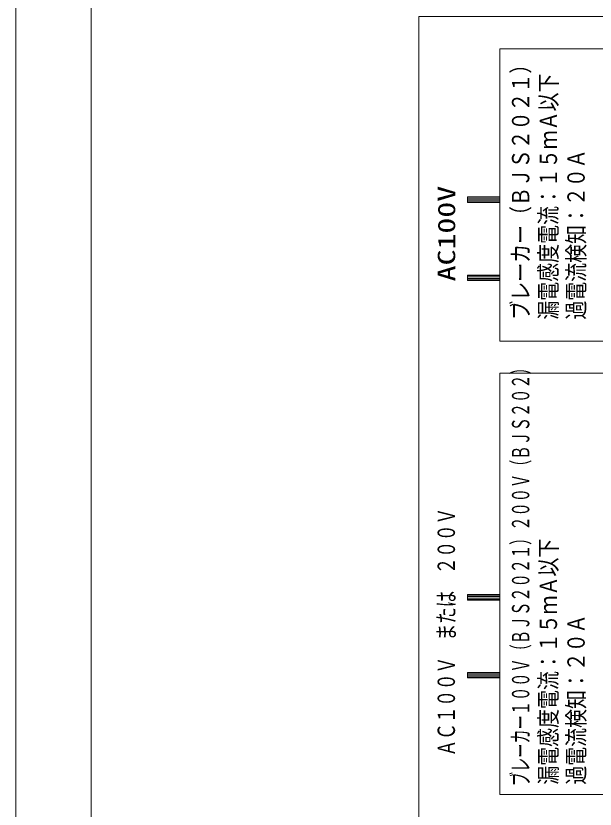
# Model space of a CAD drawing. Units: millimetres on the paper. Extents: x -305 to 305, y -152 to 152.
# Drawn here: x -301 to -223.9, y -63.8 to 41.8 of the extents above; entities that cross this region are included whole.
import ezdxf
from ezdxf.enums import TextEntityAlignment as Align

# ---------------------------------------------------------------- set-up
doc = ezdxf.new("R2010")
doc.units = ezdxf.units.MM
for name, color, linetype, lineweight in [('0-1_0', 7, 'Continuous', 9), ('0-2_図面枠', 3, 'Continuous', 9), ('0-3_DEFPOINTS', 7, 'Continuous', 9)]:
    doc.layers.add(name, color=color, linetype=linetype, lineweight=lineweight)
doc.styles.add('ＭＳ ゴシック', font='')
doc.styles.get('ＭＳ ゴシック').set_extended_font_data('MS Gothic')

msp = doc.modelspace()

# ---------------------------------------------------------------- linework, layer by layer
at = {"layer": '0-1_0'}
for p, q in [((-247.398, 41.742), (-220.051, 41.742)), ((-247.398, 41.742), (-247.398, -109.41)), ((-236.625, 17.683), (-240.906, 17.683)), ((-236.625, 17.483), (-240.906, 17.483)), ((-236.625, 17.283), (-240.906, 17.283)), ((-236.625, 17.083), (-240.906, 17.083)), ((-236.625, 7.276), (-240.906, 7.276)), ((-236.625, 7.076), (-240.906, 7.076)), ((-236.625, 6.876), (-240.906, 6.876)), ((-236.625, 6.676), (-240.906, 6.676)), ((-222.813, -1.487), (-236.625, -1.487)), ((-236.625, -5.746), (-236.625, -61.843)), ((-236.625, -35.277), (-240.906, -35.277)), ((-236.625, -35.477), (-240.906, -35.477)), ((-236.625, -35.677), (-240.906, -35.677)), ((-236.625, -35.877), (-240.906, -35.877)), ((-236.625, -45.622), (-240.906, -45.622)), ((-236.625, -45.822), (-240.906, -45.822)), ((-236.625, -46.022), (-240.906, -46.022)), ((-236.625, -46.222), (-240.906, -46.222))]:
    msp.add_line(p, q, dxfattribs=at)
for points in [[(-236.625, -1.487), (-236.625, 37.461), (-222.813, 37.461), (-222.813, -1.487)], [(-236.625, -61.843), (-222.813, -61.843), (-222.813, -5.746), (-236.625, -5.746)]]:
    msp.add_lwpolyline(points, dxfattribs=at)
for points in [[(-236.625, 17.733), (-240.906, 17.733), (-240.906, 16.983), (-236.625, 16.983)], [(-236.625, 7.326), (-240.906, 7.326), (-240.906, 6.576), (-236.625, 6.576)], [(-240.906, -35.977), (-236.625, -35.977), (-236.625, -35.227), (-240.906, -35.227)], [(-240.906, -46.322), (-236.625, -46.322), (-236.625, -45.572), (-240.906, -45.572)]]:
    msp.add_lwpolyline(points, close=True, dxfattribs=at)
at = {"layer": '0-2_図面枠'}
msp.add_lwpolyline([(-291.017, -138.498), (108.983, -138.498), (108.983, 138.502), (-291.017, 138.502)], close=True, dxfattribs=at)
at = {"layer": '0-3_DEFPOINTS'}
msp.add_line((-301.017, -148.498), (-301.017, 148.502), dxfattribs=at)

# ---------------------------------------------------------------- texts
at = {"layer": '0-1_0', "style": 'ＭＳ ゴシック'}
for s, width, p in [('ブレーカー（ＢＪＳ２０２１）', 0.8, (-231.994, 1.386)), ('漏電感度電流：１５ｍＡ以下', 0.8, (-228.307, 1.388)), ('過電流検知：２０Ａ', 0.8, (-224.62, 1.387)), ('AC100V', 1.35, (-241.861, 6.479)), ('ブレーカー１００Ｖ（ＢＪＳ２０２１）２００Ｖ（ＢＪＳ２０２）', 0.6, (-231.994, -60.723)), ('ＡＣ１００Ｖ\u3000または\u3000２００Ｖ', 0.7, (-241.89, -56.753)), ('漏電感度電流：１５ｍＡ以下', 0.8, (-228.307, -60.531)), ('過電流検知：２０Ａ', 0.8, (-224.62, -60.531))]:
    msp.add_text(s, height=2.309, rotation=90, dxfattribs=dict(at, width=width)).set_placement(p, align=Align.BOTTOM_LEFT)

doc.saveas('drawing.dxf')
